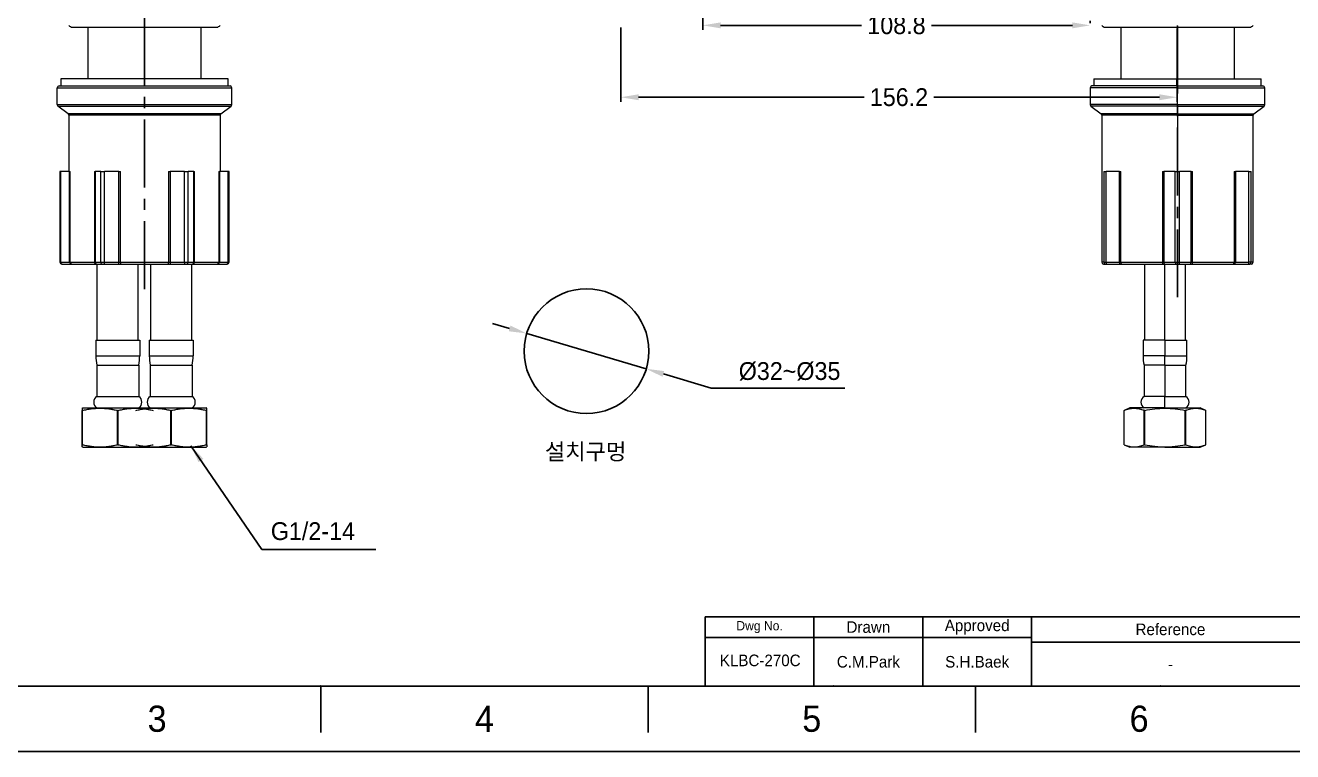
# Model space of a CAD drawing. Extents: x 13676 to 14719, y -16741 to -16132.
# Drawn here: x 14158.6 to 14514.4, y -16740.7 to -16536.8 of the extents above; entities that cross this region are included whole.
import ezdxf

# ---------------------------------------------------------------- set-up
doc = ezdxf.new("R2010")
doc.units = 0
doc.header["$MEASUREMENT"] = 0
doc.linetypes.add('CENTER2', pattern=[28.575, 19.05, -3.175, 3.175, -3.175])
doc.layers.get('0').update_dxf_attribs({"color": 3, "linetype": 'CONTINUOUS'})
doc.layers.get('DEFPOINTS').update_dxf_attribs({"linetype": 'CONTINUOUS'})
for name, color, linetype in [('CENTER', 1, 'CENTER2'), ('FORM', 7, 'CONTINUOUS'), ('TEXT', 2, 'CONTINUOUS')]:
    doc.layers.add(name, color=color, linetype=linetype)
doc.layers.add('DIM_', color=6, linetype='CONTINUOUS', lineweight=9)
doc.styles.get("Standard").update_dxf_attribs({"font": 'Gulim.ttf'})
doc.dimstyles.new('사본(2) STANDARD', dxfattribs={"dimscale": 0, "dimtxt": 5, "dimasz": 5, "dimexe": 1.25, "dimexo": 0.625, "dimgap": 1.5, "dimtad": 3, "dimtih": 1, "dimtoh": 1, "dimdec": 1, "dimzin": 9, "dimdsep": 46, "dimtxsty": 'Standard', "dimcen": 2.5, "dimclrd": 5, "dimclre": 5, "dimclrt": 5, "dimadec": 0, "dimazin": 0, "dimtfac": 1, "dimtdec": 1, "dimtmove": 0, "dimatfit": 3, "dimfxl": 1.25, "dimtfill": 1, "dimtolj": 1, "dimtzin": 0, "dimarcsym": 0})

# ---------------------------------------------------------------- blocks, each defined once
blk = doc.blocks.new('*D47')
at = {"layer": 'DEFPOINTS', "color": 0, "transparency": 16777216}
for p in [(14299.4, -16623.31), (14332.96, -16633.24)]:
    blk.add_point(p, dxfattribs=at)
at = {"layer": 'DIM_', "color": 5, "lineweight": -2, "transparency": 16777216}
for p, q in [((14294.6, -16621.89), (14289.81, -16620.47)), ((14299.4, -16623.31), (14332.96, -16633.24)), ((14351.17, -16638.64), (14337.75, -16634.66)), ((14388.71, -16638.64), (14351.17, -16638.64))]:
    blk.add_line(p, q, dxfattribs=at)
at = {"layer": 'DIM_', "color": 5, "transparency": 16777216}
for points in [[(14294.84, -16621.09), (14294.37, -16622.69), (14299.4, -16623.31)], [(14337.99, -16633.86), (14337.51, -16635.46), (14332.96, -16633.24)]]:
    blk.add_solid(points, dxfattribs=at)
at = {"layer": 'DIM_', "color": 5, "transparency": 16777216, "insert": (14373.19, -16633.95), "char_height": 5, "attachment_point": 5, "bg_fill": 3, "box_fill_scale": 1.25, "bg_fill_color": 256, "bg_fill_true_color": 13158600, "bg_fill_transparency": 0}
blk.add_mtext('\\A1;%%C32~%%C35', dxfattribs=at)
blk = doc.blocks.new('*D49')
at = {"layer": 'DEFPOINTS', "color": 0, "transparency": 16777216}
for p in [(14325.78, -16536.83), (14482.02, -16537.08), (14482.02, -16557.01)]:
    blk.add_point(p, dxfattribs=at)
at = {"layer": 'DIM_', "color": 5, "lineweight": -2, "transparency": 16777216}
for p, q in [((14325.78, -16537.45), (14325.78, -16558.26)), ((14482.02, -16537.7), (14482.02, -16558.26)), ((14330.78, -16557.01), (14394.11, -16557.01)), ((14477.02, -16557.01), (14413.69, -16557.01))]:
    blk.add_line(p, q, dxfattribs=at)
at = {"layer": 'DIM_', "color": 5, "transparency": 16777216}
for points in [[(14330.78, -16556.18), (14330.78, -16557.84), (14325.78, -16557.01)], [(14477.02, -16556.18), (14477.02, -16557.84), (14482.02, -16557.01)]]:
    blk.add_solid(points, dxfattribs=at)
at = {"layer": 'DIM_', "color": 5, "transparency": 16777216, "insert": (14403.9, -16557.01), "char_height": 5, "attachment_point": 5, "bg_fill": 3, "box_fill_scale": 1.25, "bg_fill_color": 256, "bg_fill_true_color": 13158600, "bg_fill_transparency": 0}
blk.add_mtext('\\A1;156.2', dxfattribs=at)
blk = doc.blocks.new('*D52')
at = {"layer": 'DEFPOINTS', "color": 0, "transparency": 16777216}
for p in [(14348.8, -16428.5), (14457.58, -16536.83), (14457.58, -16536.83)]:
    blk.add_point(p, dxfattribs=at)
at = {"layer": 'DIM_', "color": 5, "lineweight": -2, "transparency": 16777216}
for p, q in [((14348.8, -16429.13), (14348.8, -16538.08)), ((14457.58, -16536.2), (14457.58, -16535.58)), ((14353.8, -16536.83), (14393.37, -16536.83)), ((14452.58, -16536.83), (14413.02, -16536.83))]:
    blk.add_line(p, q, dxfattribs=at)
at = {"layer": 'DIM_', "color": 5, "transparency": 16777216}
for points in [[(14353.8, -16536), (14353.8, -16537.66), (14348.8, -16536.83)], [(14452.58, -16536), (14452.58, -16537.66), (14457.58, -16536.83)]]:
    blk.add_solid(points, dxfattribs=at)
at = {"layer": 'DIM_', "color": 5, "transparency": 16777216, "insert": (14403.19, -16536.83), "char_height": 5, "attachment_point": 5, "bg_fill": 3, "box_fill_scale": 1.25, "bg_fill_color": 256, "bg_fill_true_color": 13158600, "bg_fill_transparency": 0}
blk.add_mtext('\\A1;108.8', dxfattribs=at)

msp = doc.modelspace()

# ---------------------------------------------------------------- linework, layer by layer
at = {"linetype": 'Continuous', "lineweight": 18}
for p, q in [((14171.85, -16537.33), (14212.35, -16537.33)), ((14176.2, -16537.33), (14176.2, -16551.83)), ((14208, -16551.83), (14208, -16537.33)), ((14461.83, -16537.33), (14482.03, -16537.33)), ((14466.18, -16537.33), (14466.18, -16551.83)), ((14482.03, -16537.33), (14502.33, -16537.33)), ((14497.98, -16537.33), (14497.98, -16551.83)), ((14168.1, -16553.83), (14216.1, -16553.83)), ((14168.1, -16553.83), (14216.1, -16553.83)), ((14215.6, -16551.83), (14168.6, -16551.83)), ((14168.6, -16551.83), (14168.6, -16553.83)), ((14215.6, -16551.83), (14215.6, -16551.83)), ((14215.6, -16553.83), (14215.6, -16551.83)), ((14482.08, -16553.83), (14458.08, -16553.83)), ((14482.08, -16553.83), (14458.08, -16553.83)), ((14458.58, -16551.83), (14481.88, -16551.83)), ((14458.58, -16551.83), (14458.58, -16553.83)), ((14481.88, -16551.83), (14505.58, -16551.83)), ((14482.08, -16553.83), (14506.08, -16553.83)), ((14482.08, -16553.83), (14506.08, -16553.83)), ((14505.58, -16553.83), (14505.58, -16551.83)), ((14167.6, -16559.08), (14167.6, -16554.33)), ((14216.6, -16559.08), (14216.6, -16554.33)), ((14457.58, -16554.33), (14457.58, -16559.08)), ((14506.58, -16559.08), (14506.58, -16554.33)), ((14170.65, -16561.68), (14167.79, -16559.48)), ((14213.54, -16561.68), (14216.4, -16559.48)), ((14457.78, -16559.48), (14460.64, -16561.68)), ((14503.53, -16561.68), (14506.39, -16559.48)), ((14170.85, -16562.08), (14170.85, -16577.83)), ((14213.35, -16562.08), (14213.35, -16577.83)), ((14460.83, -16562.08), (14460.83, -16603.33)), ((14503.33, -16603.33), (14503.33, -16562.08)), ((14168.37, -16577.83), (14168.37, -16603.33)), ((14168.58, -16577.83), (14168.37, -16577.83)), ((14171.08, -16577.83), (14168.58, -16577.83)), ((14171.08, -16577.83), (14171.27, -16577.83)), ((14178.02, -16577.83), (14178.29, -16577.83)), ((14179.81, -16577.83), (14178.29, -16577.83)), ((14179.81, -16577.83), (14180.87, -16577.83)), ((14184.89, -16577.83), (14180.87, -16577.83)), ((14184.89, -16577.83), (14185.35, -16577.83)), ((14198.85, -16577.83), (14199.31, -16577.83)), ((14203.32, -16577.83), (14199.31, -16577.83)), ((14203.32, -16577.83), (14204.39, -16577.83)), ((14205.91, -16577.83), (14204.39, -16577.83)), ((14205.91, -16577.83), (14206.17, -16577.83)), ((14212.92, -16577.83), (14213.12, -16577.83)), ((14215.62, -16577.83), (14213.12, -16577.83)), ((14215.83, -16577.83), (14215.62, -16577.83)), ((14215.83, -16603.33), (14215.83, -16577.83)), ((14461.4, -16577.83), (14462.02, -16577.83)), ((14461.4, -16577.83), (14461.4, -16603.33)), ((14465.79, -16577.83), (14462.02, -16577.83)), ((14465.79, -16577.83), (14466.16, -16577.83)), ((14477.85, -16577.83), (14478.27, -16577.83)), ((14481.47, -16577.83), (14478.27, -16577.83)), ((14481.47, -16577.83), (14482.7, -16577.83)), ((14485.89, -16577.83), (14482.7, -16577.83)), ((14485.89, -16577.83), (14486.31, -16577.83)), ((14498, -16577.83), (14498.38, -16577.83)), ((14502.14, -16577.83), (14498.38, -16577.83)), ((14502.14, -16577.83), (14502.77, -16577.83)), ((14502.77, -16603.33), (14502.77, -16577.83)), ((14168.97, -16603.83), (14168.87, -16603.83)), ((14168.97, -16603.83), (14171.47, -16603.83)), ((14171.47, -16603.83), (14171.76, -16603.83)), ((14171.76, -16603.83), (14178.35, -16603.83)), ((14178.35, -16603.83), (14178.75, -16603.83)), ((14178.75, -16603.83), (14180.27, -16603.83)), ((14178.85, -16612.98), (14178.85, -16603.83)), ((14180.27, -16603.83), (14180.8, -16603.83)), ((14180.8, -16603.83), (14184.82, -16603.83)), ((14184.82, -16603.83), (14185.51, -16603.83)), ((14185.51, -16603.83), (14198.69, -16603.83)), ((14190.35, -16612.98), (14190.35, -16603.83)), ((14193.85, -16612.98), (14193.85, -16603.83)), ((14198.69, -16603.83), (14199.38, -16603.83)), ((14199.38, -16603.83), (14203.39, -16603.83)), ((14203.39, -16603.83), (14203.93, -16603.83)), ((14203.93, -16603.83), (14205.44, -16603.83)), ((14205.35, -16612.98), (14205.35, -16603.83)), ((14205.44, -16603.83), (14205.84, -16603.83)), ((14205.84, -16603.83), (14212.43, -16603.83)), ((14212.43, -16603.83), (14212.72, -16603.83)), ((14212.72, -16603.83), (14215.22, -16603.83)), ((14215.33, -16603.83), (14215.22, -16603.83)), ((14461.33, -16603.83), (14461.9, -16603.83)), ((14461.9, -16603.83), (14462.21, -16603.83)), ((14462.21, -16603.83), (14465.97, -16603.83)), ((14465.97, -16603.83), (14466.54, -16603.83)), ((14466.54, -16603.83), (14477.95, -16603.83)), ((14472.83, -16603.83), (14472.83, -16612.98)), ((14477.95, -16603.83), (14478.58, -16603.83)), ((14478.58, -16603.83), (14481.77, -16603.83)), ((14481.77, -16603.83), (14482.39, -16603.83)), ((14482.39, -16603.83), (14485.59, -16603.83)), ((14484.33, -16612.98), (14484.33, -16603.83)), ((14485.59, -16603.83), (14486.21, -16603.83)), ((14486.21, -16603.83), (14497.63, -16603.83)), ((14497.63, -16603.83), (14498.19, -16603.83)), ((14498.19, -16603.83), (14501.95, -16603.83)), ((14501.95, -16603.83), (14502.27, -16603.83)), ((14502.83, -16603.83), (14502.27, -16603.83)), ((14178.85, -16625.21), (14178.85, -16612.98)), ((14190.35, -16625.21), (14190.35, -16612.98)), ((14193.85, -16625.21), (14193.85, -16612.98)), ((14205.35, -16625.21), (14205.35, -16612.98)), ((14472.83, -16612.98), (14472.83, -16625.21)), ((14484.33, -16625.21), (14484.33, -16612.98)), ((14178.45, -16625.21), (14190.75, -16625.21)), ((14178.45, -16625.21), (14178.45, -16629.57)), ((14190.75, -16625.21), (14190.75, -16629.57)), ((14193.45, -16625.21), (14193.45, -16629.57)), ((14193.45, -16625.21), (14205.75, -16625.21)), ((14205.75, -16625.21), (14205.75, -16629.57)), ((14478.58, -16625.21), (14472.43, -16625.21)), ((14472.43, -16625.21), (14472.43, -16629.57)), ((14478.58, -16625.21), (14484.73, -16625.21)), ((14484.73, -16629.57), (14484.73, -16625.21)), ((14178.73, -16632.21), (14190.47, -16632.21)), ((14178.73, -16632.21), (14178.73, -16640.99)), ((14190.47, -16632.21), (14190.47, -16640.99)), ((14193.73, -16632.21), (14193.73, -16640.99)), ((14193.73, -16632.21), (14205.47, -16632.21)), ((14205.47, -16632.21), (14205.47, -16640.99)), ((14472.71, -16632.21), (14472.71, -16640.99)), ((14478.58, -16632.21), (14472.71, -16632.21)), ((14478.58, -16632.21), (14484.45, -16632.21)), ((14484.45, -16640.99), (14484.45, -16632.21)), ((14178.73, -16640.99), (14190.47, -16640.99)), ((14193.73, -16640.99), (14205.47, -16640.99)), ((14478.58, -16640.99), (14472.71, -16640.99)), ((14478.58, -16640.99), (14484.45, -16640.99)), ((14174.6, -16644.28), (14174.77, -16644.21)), ((14174.68, -16644.9), (14174.6, -16644.9)), ((14174.6, -16654.53), (14174.6, -16644.9)), ((14174.68, -16654.53), (14174.68, -16644.9)), ((14174.77, -16644.21), (14192.1, -16644.21)), ((14184.52, -16654.53), (14184.52, -16644.9)), ((14184.68, -16644.9), (14184.52, -16644.9)), ((14184.68, -16654.53), (14184.68, -16644.9)), ((14192.1, -16644.21), (14209.43, -16644.21)), ((14199.52, -16654.53), (14199.52, -16644.9)), ((14199.68, -16644.9), (14199.52, -16644.9)), ((14199.68, -16654.53), (14199.68, -16644.9)), ((14209.6, -16644.28), (14209.43, -16644.21)), ((14209.52, -16654.53), (14209.52, -16644.9)), ((14209.6, -16644.9), (14209.52, -16644.9)), ((14209.6, -16654.53), (14209.6, -16644.9)), ((14468.75, -16644.21), (14467.08, -16644.9)), ((14467.08, -16654.53), (14467.08, -16644.9)), ((14467.08, -16644.9), (14467.08, -16644.9)), ((14467.08, -16654.53), (14467.08, -16644.9)), ((14478.58, -16644.21), (14468.75, -16644.21)), ((14472.9, -16644.9), (14472.76, -16644.9)), ((14472.76, -16654.53), (14472.76, -16644.9)), ((14472.9, -16654.53), (14472.9, -16644.9)), ((14478.58, -16644.21), (14488.41, -16644.21)), ((14484.26, -16654.53), (14484.26, -16644.9)), ((14484.4, -16644.9), (14484.26, -16644.9)), ((14484.4, -16654.53), (14484.4, -16644.9)), ((14490.08, -16644.9), (14488.41, -16644.21)), ((14490.08, -16654.53), (14490.08, -16644.9)), ((14490.08, -16644.9), (14490.08, -16644.9)), ((14174.68, -16654.53), (14174.6, -16654.53)), ((14174.77, -16655.21), (14174.6, -16655.14)), ((14174.77, -16655.21), (14192.1, -16655.21)), ((14184.68, -16654.53), (14184.52, -16654.53)), ((14192.1, -16655.21), (14209.43, -16655.21)), ((14199.68, -16654.53), (14199.52, -16654.53)), ((14209.43, -16655.21), (14209.6, -16655.14)), ((14209.6, -16654.53), (14209.52, -16654.53)), ((14467.08, -16654.53), (14468.75, -16655.21)), ((14467.08, -16654.53), (14467.08, -16654.53)), ((14478.58, -16655.21), (14468.75, -16655.21)), ((14472.9, -16654.53), (14472.76, -16654.53)), ((14478.58, -16655.21), (14488.41, -16655.21)), ((14484.4, -16654.53), (14484.26, -16654.53)), ((14488.41, -16655.21), (14490.08, -16654.53)), ((14490.08, -16654.53), (14490.08, -16654.53))]:
    msp.add_line(p, q, dxfattribs=at)
at = {"linetype": 'Continuous', "lineweight": 13}
for p, q in [((14192.1, -16537.33), (14192.1, -16551.83)), ((14215.6, -16553.83), (14215.6, -16551.83)), ((14481.88, -16553.83), (14481.88, -16551.83)), ((14482.08, -16553.83), (14482.08, -16554.33)), ((14167.6, -16554.33), (14216.6, -16554.33)), ((14482.08, -16554.33), (14457.58, -16554.33)), ((14482.08, -16559.08), (14482.08, -16554.33)), ((14482.08, -16554.33), (14506.58, -16554.33)), ((14167.6, -16559.08), (14216.6, -16559.08)), ((14167.79, -16559.48), (14216.4, -16559.48)), ((14482.08, -16559.08), (14457.58, -16559.08)), ((14482.08, -16559.48), (14457.78, -16559.48)), ((14482.08, -16559.48), (14482.08, -16559.08)), ((14482.08, -16559.08), (14506.58, -16559.08)), ((14482.08, -16559.48), (14506.39, -16559.48)), ((14482.08, -16561.68), (14482.08, -16559.48)), ((14213.54, -16561.68), (14170.65, -16561.68)), ((14213.35, -16562.08), (14170.85, -16562.08)), ((14482.08, -16561.68), (14460.64, -16561.68)), ((14482.08, -16562.08), (14460.83, -16562.08)), ((14482.08, -16561.68), (14503.53, -16561.68)), ((14482.08, -16562.08), (14482.08, -16561.68)), ((14482.08, -16562.08), (14482.08, -16577.83)), ((14482.08, -16562.08), (14503.33, -16562.08)), ((14168.58, -16603.33), (14168.58, -16577.83)), ((14171.08, -16603.33), (14171.08, -16577.83)), ((14171.27, -16603.33), (14171.27, -16577.83)), ((14178.02, -16577.83), (14178.02, -16603.33)), ((14178.29, -16577.83), (14178.29, -16603.33)), ((14179.81, -16603.33), (14179.81, -16577.83)), ((14180.87, -16603.33), (14180.87, -16577.83)), ((14184.89, -16603.33), (14184.89, -16577.83)), ((14185.35, -16603.33), (14185.35, -16577.83)), ((14198.85, -16577.83), (14198.85, -16603.33)), ((14199.31, -16577.83), (14199.31, -16603.33)), ((14203.32, -16603.33), (14203.32, -16577.83)), ((14204.39, -16603.33), (14204.39, -16577.83)), ((14205.91, -16603.33), (14205.91, -16577.83)), ((14206.17, -16603.33), (14206.17, -16577.83)), ((14212.92, -16577.83), (14212.92, -16603.33)), ((14213.12, -16577.83), (14213.12, -16603.33)), ((14215.62, -16603.33), (14215.62, -16577.83)), ((14462.02, -16603.33), (14462.02, -16577.83)), ((14465.79, -16603.33), (14465.79, -16577.83)), ((14466.16, -16603.33), (14466.16, -16577.83)), ((14477.85, -16577.83), (14477.85, -16603.33)), ((14478.27, -16577.83), (14478.27, -16603.33)), ((14481.47, -16603.33), (14481.47, -16577.83)), ((14482.7, -16603.33), (14482.7, -16577.83)), ((14485.89, -16603.33), (14485.89, -16577.83)), ((14486.31, -16603.33), (14486.31, -16577.83)), ((14498, -16577.83), (14498, -16603.33)), ((14498.38, -16577.83), (14498.38, -16603.33)), ((14502.14, -16603.33), (14502.14, -16577.83)), ((14168.37, -16603.33), (14168.58, -16603.33)), ((14168.58, -16603.33), (14171.08, -16603.33)), ((14171.08, -16603.33), (14171.27, -16603.33)), ((14171.27, -16603.33), (14178.02, -16603.33)), ((14178.02, -16603.33), (14178.29, -16603.33)), ((14178.29, -16603.33), (14179.81, -16603.33)), ((14179.81, -16603.33), (14180.87, -16603.33)), ((14180.87, -16603.33), (14184.89, -16603.33)), ((14184.89, -16603.33), (14185.35, -16603.33)), ((14185.35, -16603.33), (14198.85, -16603.33)), ((14198.85, -16603.33), (14199.31, -16603.33)), ((14199.31, -16603.33), (14203.32, -16603.33)), ((14203.32, -16603.33), (14204.39, -16603.33)), ((14204.39, -16603.33), (14205.91, -16603.33)), ((14205.91, -16603.33), (14206.17, -16603.33)), ((14206.17, -16603.33), (14212.92, -16603.33)), ((14212.92, -16603.33), (14213.12, -16603.33)), ((14213.12, -16603.33), (14215.62, -16603.33)), ((14215.83, -16603.33), (14215.62, -16603.33)), ((14461.4, -16603.33), (14460.83, -16603.33)), ((14461.4, -16603.33), (14462.02, -16603.33)), ((14462.02, -16603.33), (14465.79, -16603.33)), ((14465.79, -16603.33), (14466.16, -16603.33)), ((14466.16, -16603.33), (14477.85, -16603.33)), ((14477.85, -16603.33), (14478.27, -16603.33)), ((14478.27, -16603.33), (14481.47, -16603.33)), ((14478.58, -16612.98), (14478.58, -16603.83)), ((14481.47, -16603.33), (14482.7, -16603.33)), ((14482.7, -16603.33), (14485.89, -16603.33)), ((14485.89, -16603.33), (14486.31, -16603.33)), ((14486.31, -16603.33), (14498, -16603.33)), ((14498, -16603.33), (14498.38, -16603.33)), ((14498.38, -16603.33), (14502.14, -16603.33)), ((14502.77, -16603.33), (14502.14, -16603.33)), ((14503.33, -16603.33), (14502.77, -16603.33)), ((14478.58, -16625.21), (14478.58, -16612.98)), ((14478.58, -16625.21), (14478.58, -16629.57)), ((14178.45, -16629.57), (14190.75, -16629.57)), ((14193.45, -16629.57), (14205.75, -16629.57)), ((14478.58, -16629.57), (14472.43, -16629.57)), ((14478.58, -16629.57), (14484.73, -16629.57)), ((14478.58, -16632.21), (14478.58, -16629.57)), ((14478.58, -16632.21), (14478.58, -16640.99)), ((14478.58, -16644.21), (14478.58, -16640.99)), ((14478.58, -16644.28), (14478.58, -16644.21)), ((14478.58, -16655.21), (14478.58, -16655.14))]:
    msp.add_line(p, q, dxfattribs=at)
msp.add_circle((14316.18, -16628.28), 17.5)
at = {"linetype": 'Continuous', "lineweight": 18}
for centre, radius, start, end in [((14171.85, -16536.08), 1.25, 216.8704, 270), ((14212.35, -16536.08), 1.25, 270, 323.1296), ((14461.83, -16536.08), 1.25, 216.8704, 270), ((14502.33, -16536.08), 1.25, 270, 323.1296), ((14168.1, -16554.33), 0.5, 90, 180), ((14216.1, -16554.33), 0.5, 0, 90), ((14458.08, -16554.33), 0.5, 90, 180), ((14506.08, -16554.33), 0.5, 0, 90), ((14168.1, -16559.08), 0.5, 180, 232.4314), ((14216.1, -16559.08), 0.5, 307.5686, 0), ((14458.08, -16559.08), 0.5, 180, 232.4314), ((14506.08, -16559.08), 0.5, 307.5686, 0), ((14170.35, -16562.08), 0.5, 0, 52.4314), ((14213.85, -16562.08), 0.5, 127.5686, 180), ((14460.33, -16562.08), 0.5, 0, 52.4314), ((14503.83, -16562.08), 0.5, 127.5686, 180), ((14168.87, -16603.33), 0.5, 180, 270), ((14215.33, -16603.33), 0.5, 270, 0), ((14461.33, -16603.33), 0.5, 180, 270), ((14461.9, -16603.33), 0.5, 180, 270), ((14502.27, -16603.33), 0.5, 270, 0), ((14502.83, -16603.33), 0.5, 270, 0), ((14191.03, -16629.57), 12.59, 180, 192.1084), ((14178.16, -16629.57), 12.59, 347.8916, 0), ((14206.03, -16629.57), 12.59, 180, 192.1084), ((14193.16, -16629.57), 12.59, 347.8916, 0), ((14485.02, -16629.57), 12.59, 180, 192.1084), ((14472.15, -16629.57), 12.59, 347.8916, 0), ((14179.73, -16642.6), 1.9, 121.9344, 238.0656), ((14189.46, -16642.6), 1.9, 301.9344, 58.0656), ((14194.73, -16642.6), 1.9, 121.9344, 238.0656), ((14204.46, -16642.6), 1.9, 301.9344, 58.0656), ((14473.72, -16642.6), 1.9, 121.9344, 238.0656), ((14483.45, -16642.6), 1.9, 301.9344, 58.0656)]:
    msp.add_arc(centre, radius, start, end, dxfattribs=at)
at = {"linetype": 'Continuous', "lineweight": 13}
for centre, major_axis, ratio, start_param, end_param in [((14212.35, -16536.08), (0, 1.25), 0.999996, 3.141593, 4.068853), ((14482.03, -16536.08), (0, 1.25), 0.002846, 2.214332, 3.141641), ((14168.97, -16603.33), (0, 0.5), 0.787559, 1.570796, 3.141593), ((14171.47, -16603.33), (0, 0.5), 0.787559, 1.570796, 3.141593), ((14171.76, -16603.33), (0, 0.5), 0.979996, 1.570796, 3.141593), ((14178.35, -16603.33), (0, 0.5), 0.66235, 1.570796, 3.141593), ((14178.75, -16603.33), (0, 0.5), 0.927458, 1.570796, 3.141593), ((14180.27, -16603.33), (0, 0.5), 0.927458, 1.570796, 3.141593), ((14180.8, -16603.33), (0, 0.5), 0.139899, 3.141593, 4.712389), ((14184.82, -16603.33), (0, 0.5), 0.139899, 3.141593, 4.712389), ((14185.51, -16603.33), (0, 0.5), 0.317646, 1.570796, 3.141593), ((14198.69, -16603.33), (0, 0.5), 0.317646, 3.141593, 4.712389), ((14199.38, -16603.33), (0, 0.5), 0.139899, 1.570796, 3.141593), ((14203.39, -16603.33), (0, 0.5), 0.139899, 1.570796, 3.141593), ((14203.93, -16603.33), (0, 0.5), 0.927458, 3.141593, 4.712389), ((14205.44, -16603.33), (0, 0.5), 0.927458, 3.141593, 4.712389), ((14205.84, -16603.33), (0, 0.5), 0.66235, 3.141593, 4.712389), ((14212.43, -16603.33), (0, 0.5), 0.979996, 3.141593, 4.712389), ((14212.72, -16603.33), (0, 0.5), 0.787559, 3.141593, 4.712389), ((14215.22, -16603.33), (0, 0.5), 0.787559, 3.141593, 4.712389), ((14462.21, -16603.33), (0, 0.5), 0.373927, 1.570796, 3.141593), ((14465.97, -16603.33), (0, 0.5), 0.373927, 1.570796, 3.141593), ((14466.54, -16603.33), (0, 0.5), 0.749194, 1.570796, 3.141593), ((14477.95, -16603.33), (0, 0.5), 0.199015, 1.570796, 3.141593), ((14478.58, -16603.33), (0, 0.5), 0.616239, 1.570796, 3.141593), ((14481.77, -16603.33), (0, 0.5), 0.616239, 1.570796, 3.141593), ((14482.39, -16603.33), (0, 0.5), 0.616239, 3.141593, 4.712389), ((14485.59, -16603.33), (0, 0.5), 0.616239, 3.141593, 4.712389), ((14486.21, -16603.33), (0, 0.5), 0.199015, 3.141593, 4.712389), ((14497.63, -16603.33), (0, 0.5), 0.749194, 3.141593, 4.712389), ((14498.19, -16603.33), (0, 0.5), 0.373927, 3.141593, 4.712389), ((14501.95, -16603.33), (0, 0.5), 0.373927, 3.141593, 4.712389)]:
    msp.add_ellipse(centre, major_axis=major_axis, ratio=ratio, start_param=start_param, end_param=end_param, dxfattribs=at)
at = {"linetype": 'Continuous', "lineweight": 18}
for points, knots in [([(14174.6, -16644.28), (14174.6, -16644.28), (14174.6, -16644.3), (14174.6, -16644.35), (14174.6, -16644.4), (14174.6, -16644.56), (14174.6, -16644.71), (14174.6, -16644.9)], [0, 0, 0, 0, 0.25, 0.25, 0.5, 0.5, 1, 1, 1, 1]), ([(14174.68, -16644.9), (14175.09, -16644.8), (14175.5, -16644.72), (14176.31, -16644.57), (14176.72, -16644.5), (14177.54, -16644.39), (14177.95, -16644.35), (14178.76, -16644.3), (14179.17, -16644.28), (14180, -16644.28), (14180.41, -16644.3), (14181.23, -16644.35), (14181.64, -16644.39), (14182.26, -16644.47), (14182.46, -16644.5), (14182.77, -16644.55), (14182.88, -16644.57), (14183.08, -16644.6), (14183.6, -16644.7), (14184.11, -16644.8), (14184.52, -16644.9)], [0, 0, 0, 0, 0.125, 0.125, 0.25, 0.25, 0.375, 0.375, 0.5, 0.5, 0.625, 0.625, 0.75, 0.75, 0.8125, 0.8125, 0.84375, 0.84375, 0.875, 1, 1, 1, 1]), ([(14184.68, -16644.9), (14185.09, -16644.8), (14185.5, -16644.72), (14186.31, -16644.57), (14186.72, -16644.5), (14187.54, -16644.39), (14187.95, -16644.35), (14188.76, -16644.3), (14189.17, -16644.28), (14190, -16644.28), (14190.41, -16644.3), (14191.23, -16644.35), (14191.64, -16644.39), (14192.26, -16644.47), (14192.46, -16644.5), (14192.77, -16644.55), (14192.88, -16644.57), (14193.08, -16644.6), (14193.6, -16644.7), (14194.11, -16644.8), (14194.52, -16644.9)], [0, 0, 0, 0, 0.125, 0.125, 0.25, 0.25, 0.375, 0.375, 0.5, 0.5, 0.625, 0.625, 0.75, 0.75, 0.8125, 0.8125, 0.84375, 0.84375, 0.875, 1, 1, 1, 1]), ([(14189.68, -16644.9), (14190.09, -16644.8), (14190.5, -16644.72), (14191.31, -16644.57), (14191.72, -16644.5), (14192.54, -16644.39), (14192.95, -16644.35), (14193.76, -16644.3), (14194.17, -16644.28), (14195, -16644.28), (14195.41, -16644.3), (14196.23, -16644.35), (14196.64, -16644.39), (14197.26, -16644.47), (14197.46, -16644.5), (14197.77, -16644.55), (14197.88, -16644.57), (14198.08, -16644.6), (14198.6, -16644.7), (14199.11, -16644.8), (14199.52, -16644.9)], [0, 0, 0, 0, 0.125, 0.125, 0.25, 0.25, 0.375, 0.375, 0.5, 0.5, 0.625, 0.625, 0.75, 0.75, 0.8125, 0.8125, 0.84375, 0.84375, 0.875, 1, 1, 1, 1]), ([(14199.68, -16644.9), (14200.09, -16644.8), (14200.5, -16644.72), (14201.31, -16644.57), (14201.72, -16644.5), (14202.54, -16644.39), (14202.95, -16644.35), (14203.76, -16644.3), (14204.17, -16644.28), (14205, -16644.28), (14205.41, -16644.3), (14206.23, -16644.35), (14206.64, -16644.39), (14207.26, -16644.47), (14207.46, -16644.5), (14207.77, -16644.55), (14207.88, -16644.57), (14208.08, -16644.6), (14208.6, -16644.7), (14209.11, -16644.8), (14209.52, -16644.9)], [0, 0, 0, 0, 0.125, 0.125, 0.25, 0.25, 0.375, 0.375, 0.5, 0.5, 0.625, 0.625, 0.75, 0.75, 0.8125, 0.8125, 0.84375, 0.84375, 0.875, 1, 1, 1, 1]), ([(14209.6, -16644.9), (14209.6, -16644.71), (14209.6, -16644.56), (14209.6, -16644.4), (14209.6, -16644.35), (14209.6, -16644.3), (14209.6, -16644.28), (14209.6, -16644.28)], [0, 0, 0, 0, 0.5, 0.5, 0.75, 0.75, 1, 1, 1, 1]), ([(14467.08, -16644.9), (14467.32, -16644.8), (14467.55, -16644.72), (14468.03, -16644.57), (14468.26, -16644.5), (14468.73, -16644.39), (14468.97, -16644.35), (14469.44, -16644.3), (14469.68, -16644.28), (14470.15, -16644.28), (14470.39, -16644.3), (14470.86, -16644.35), (14471.1, -16644.39), (14471.46, -16644.47), (14471.58, -16644.5), (14471.76, -16644.55), (14471.81, -16644.57), (14471.93, -16644.6), (14472.23, -16644.7), (14472.53, -16644.8), (14472.76, -16644.9)], [0, 0, 0, 0, 0.125, 0.125, 0.25, 0.25, 0.375, 0.375, 0.5, 0.5, 0.625, 0.625, 0.75, 0.75, 0.8125, 0.8125, 0.84375, 0.84375, 0.875, 1, 1, 1, 1]), ([(14472.9, -16644.9), (14473.84, -16644.71), (14474.78, -16644.56), (14476.2, -16644.4), (14476.68, -16644.35), (14477.63, -16644.3), (14478.1, -16644.28), (14478.58, -16644.28)], [0, 0, 0, 0, 0.5, 0.5, 0.75, 0.75, 1, 1, 1, 1]), ([(14478.58, -16644.28), (14479.06, -16644.28), (14479.54, -16644.3), (14480.49, -16644.35), (14480.97, -16644.4), (14482.38, -16644.56), (14483.32, -16644.71), (14484.26, -16644.9)], [0, 0, 0, 0, 0.25, 0.25, 0.5, 0.5, 1, 1, 1, 1]), ([(14484.4, -16644.9), (14484.64, -16644.8), (14484.87, -16644.72), (14485.35, -16644.57), (14485.58, -16644.5), (14486.05, -16644.39), (14486.29, -16644.35), (14486.76, -16644.3), (14487, -16644.28), (14487.47, -16644.28), (14487.71, -16644.3), (14488.18, -16644.35), (14488.42, -16644.39), (14488.78, -16644.47), (14488.9, -16644.5), (14489.08, -16644.55), (14489.14, -16644.57), (14489.25, -16644.6), (14489.55, -16644.7), (14489.85, -16644.8), (14490.08, -16644.9)], [0, 0, 0, 0, 0.125, 0.125, 0.25, 0.25, 0.375, 0.375, 0.5, 0.5, 0.625, 0.625, 0.75, 0.75, 0.8125, 0.8125, 0.84375, 0.84375, 0.875, 1, 1, 1, 1]), ([(14174.6, -16655.14), (14174.6, -16655.14), (14174.6, -16655.13), (14174.6, -16655.08), (14174.6, -16655.03), (14174.6, -16654.87), (14174.6, -16654.72), (14174.6, -16654.53)], [0, 0, 0, 0, 0.25, 0.25, 0.5, 0.5, 1, 1, 1, 1]), ([(14174.68, -16654.53), (14175.09, -16654.62), (14175.5, -16654.71), (14176.31, -16654.86), (14176.72, -16654.93), (14177.54, -16655.03), (14177.95, -16655.08), (14178.76, -16655.13), (14179.17, -16655.14), (14180, -16655.14), (14180.41, -16655.13), (14181.23, -16655.08), (14181.64, -16655.04), (14182.26, -16654.96), (14182.46, -16654.93), (14182.77, -16654.88), (14182.88, -16654.86), (14183.08, -16654.83), (14183.6, -16654.73), (14184.11, -16654.62), (14184.52, -16654.53)], [0, 0, 0, 0, 0.125, 0.125, 0.25, 0.25, 0.375, 0.375, 0.5, 0.5, 0.625, 0.625, 0.75, 0.75, 0.8125, 0.8125, 0.84375, 0.84375, 0.875, 1, 1, 1, 1]), ([(14184.68, -16654.53), (14185.09, -16654.62), (14185.5, -16654.71), (14186.31, -16654.86), (14186.72, -16654.93), (14187.54, -16655.03), (14187.95, -16655.08), (14188.76, -16655.13), (14189.17, -16655.14), (14190, -16655.14), (14190.41, -16655.13), (14191.23, -16655.08), (14191.64, -16655.04), (14192.26, -16654.96), (14192.46, -16654.93), (14192.77, -16654.88), (14192.88, -16654.86), (14193.08, -16654.83), (14193.6, -16654.73), (14194.11, -16654.62), (14194.52, -16654.53)], [0, 0, 0, 0, 0.125, 0.125, 0.25, 0.25, 0.375, 0.375, 0.5, 0.5, 0.625, 0.625, 0.75, 0.75, 0.8125, 0.8125, 0.84375, 0.84375, 0.875, 1, 1, 1, 1]), ([(14189.68, -16654.53), (14190.09, -16654.62), (14190.5, -16654.71), (14191.31, -16654.86), (14191.72, -16654.93), (14192.54, -16655.03), (14192.95, -16655.08), (14193.76, -16655.13), (14194.17, -16655.14), (14195, -16655.14), (14195.41, -16655.13), (14196.23, -16655.08), (14196.64, -16655.04), (14197.26, -16654.96), (14197.46, -16654.93), (14197.77, -16654.88), (14197.88, -16654.86), (14198.08, -16654.83), (14198.6, -16654.73), (14199.11, -16654.62), (14199.52, -16654.53)], [0, 0, 0, 0, 0.125, 0.125, 0.25, 0.25, 0.375, 0.375, 0.5, 0.5, 0.625, 0.625, 0.75, 0.75, 0.8125, 0.8125, 0.84375, 0.84375, 0.875, 1, 1, 1, 1]), ([(14199.68, -16654.53), (14200.09, -16654.62), (14200.5, -16654.71), (14201.31, -16654.86), (14201.72, -16654.93), (14202.54, -16655.03), (14202.95, -16655.08), (14203.76, -16655.13), (14204.17, -16655.14), (14205, -16655.14), (14205.41, -16655.13), (14206.23, -16655.08), (14206.64, -16655.04), (14207.26, -16654.96), (14207.46, -16654.93), (14207.77, -16654.88), (14207.88, -16654.86), (14208.08, -16654.83), (14208.6, -16654.73), (14209.11, -16654.62), (14209.52, -16654.53)], [0, 0, 0, 0, 0.125, 0.125, 0.25, 0.25, 0.375, 0.375, 0.5, 0.5, 0.625, 0.625, 0.75, 0.75, 0.8125, 0.8125, 0.84375, 0.84375, 0.875, 1, 1, 1, 1]), ([(14209.6, -16654.53), (14209.6, -16654.72), (14209.6, -16654.87), (14209.6, -16655.03), (14209.6, -16655.08), (14209.6, -16655.13), (14209.6, -16655.14), (14209.6, -16655.14)], [0, 0, 0, 0, 0.5, 0.5, 0.75, 0.75, 1, 1, 1, 1]), ([(14467.08, -16654.53), (14467.32, -16654.62), (14467.55, -16654.71), (14468.03, -16654.86), (14468.26, -16654.93), (14468.73, -16655.03), (14468.97, -16655.08), (14469.44, -16655.13), (14469.68, -16655.14), (14470.15, -16655.14), (14470.39, -16655.13), (14470.86, -16655.08), (14471.1, -16655.04), (14471.46, -16654.96), (14471.58, -16654.93), (14471.76, -16654.88), (14471.81, -16654.86), (14471.93, -16654.83), (14472.23, -16654.73), (14472.53, -16654.62), (14472.76, -16654.53)], [0, 0, 0, 0, 0.125, 0.125, 0.25, 0.25, 0.375, 0.375, 0.5, 0.5, 0.625, 0.625, 0.75, 0.75, 0.8125, 0.8125, 0.84375, 0.84375, 0.875, 1, 1, 1, 1]), ([(14472.9, -16654.53), (14473.84, -16654.72), (14474.78, -16654.87), (14476.2, -16655.03), (14476.68, -16655.08), (14477.63, -16655.13), (14478.1, -16655.14), (14478.58, -16655.14)], [0, 0, 0, 0, 0.5, 0.5, 0.75, 0.75, 1, 1, 1, 1]), ([(14478.58, -16655.14), (14479.06, -16655.14), (14479.54, -16655.13), (14480.49, -16655.08), (14480.97, -16655.03), (14482.38, -16654.87), (14483.32, -16654.72), (14484.26, -16654.53)], [0, 0, 0, 0, 0.25, 0.25, 0.5, 0.5, 1, 1, 1, 1]), ([(14484.4, -16654.53), (14484.64, -16654.62), (14484.87, -16654.71), (14485.35, -16654.86), (14485.58, -16654.93), (14486.05, -16655.03), (14486.29, -16655.08), (14486.76, -16655.13), (14487, -16655.14), (14487.47, -16655.14), (14487.71, -16655.13), (14488.18, -16655.08), (14488.42, -16655.04), (14488.78, -16654.96), (14488.9, -16654.93), (14489.08, -16654.88), (14489.14, -16654.86), (14489.25, -16654.83), (14489.55, -16654.73), (14489.85, -16654.62), (14490.08, -16654.53)], [0, 0, 0, 0, 0.125, 0.125, 0.25, 0.25, 0.375, 0.375, 0.5, 0.5, 0.625, 0.625, 0.75, 0.75, 0.8125, 0.8125, 0.84375, 0.84375, 0.875, 1, 1, 1, 1])]:
    msp.add_open_spline(points, degree=3, knots=knots, dxfattribs=at)
at = {"layer": 'CENTER'}
for p, q in [((14482.08, -16613.15), (14482.08, -16360.97)), ((14192.1, -16363.23), (14192.1, -16613.48))]:
    msp.add_line(p, q, dxfattribs=at)
at = {"layer": 'FORM'}
for p, q in [((14349.5, -16702.81), (14701.04, -16702.81)), ((14349.5, -16702.81), (14349.5, -16722.3)), ((14380.04, -16702.81), (14380.04, -16722.3)), ((14410.58, -16722.3), (14410.58, -16702.81)), ((14441.12, -16722.3), (14441.12, -16702.81)), ((14441.12, -16708.66), (14349.5, -16708.66)), ((14441.12, -16709.96), (14623.06, -16709.96)), ((13965.91, -16722.3), (14701.04, -16722.3)), ((14241.58, -16722.3), (14241.58, -16735.3)), ((14333.47, -16722.3), (14333.47, -16735.3)), ((14425.37, -16722.3), (14425.37, -16735.3))]:
    msp.add_line(p, q, dxfattribs=at)
msp.add_lwpolyline([(13947.53, -16194.85), (14719.42, -16194.85), (14719.42, -16740.68), (13947.53, -16740.68)], close=True, dxfattribs=at)
for p in [(14410.58, -16708.66), (14241.58, -16722.3), (14385.46, -16722.3), (14477.35, -16722.3)]:
    msp.add_point(p, dxfattribs=at)

# ---------------------------------------------------------------- texts
at = {"layer": 'DIM_', "insert": (14304.51, -16654.2), "char_height": 4.55, "attachment_point": 1}
msp.add_mtext_dynamic_manual_height_columns('설치구멍', width=28.1224, gutter_width=12.5, heights=[0], dxfattribs=at)
at = {"layer": 'DIM_', "color": 5, "insert": (14227.55, -16676.29), "char_height": 5, "attachment_point": 1}
msp.add_mtext_dynamic_manual_height_columns('G1/2-14', width=28.1224, gutter_width=12.5, heights=[0], dxfattribs=at)
at = {"layer": 'FORM', "char_height": 7.35, "attachment_point": 5}
for s, insert in [('3', (14195.64, -16731.49)), ('4', (14287.53, -16731.49)), ('5', (14379.42, -16731.49)), ('6', (14471.31, -16731.49))]:
    msp.add_mtext_dynamic_manual_height_columns(s, width=64.98, gutter_width=16.25, heights=[0], dxfattribs=dict(at, insert=insert))
at = {"layer": 'TEXT', "attachment_point": 5}
for s, width, heights, insert, char_height in [('Approved', 30.5406, [0], (14425.85, -16705.73), 3.249), ('Dwg No.', 30.5406, [0], (14364.77, -16705.73), 2.599), ('Drawn', 30.5406, [0], (14395.31, -16705.73), 3.249), ('Reference', 77.976, [0], (14480.11, -16706.38), 3.249), ('KLBC-270C', 3.249, [6.14], (14364.95, -16715.09), 3.249), ('C.M.Park', 30.5406, [0], (14395.31, -16715.48), 3.249), ('S.H.Baek', 30.5406, [0], (14425.85, -16715.48), 3.249), ('-', 77.976, [0], (14480.11, -16716.13), 3.25)]:
    msp.add_mtext_dynamic_manual_height_columns(s, width=width, gutter_width=16.25, heights=heights, dxfattribs=dict(at, insert=insert, char_height=char_height))

# ---------------------------------------------------------------- leaders
at = {"layer": 'DIM_'}
msp.add_leader([(14205.13, -16654.83), (14225.06, -16683.98), (14257.04, -16683.98)], dimstyle='사본(2) STANDARD', override={"dimscale": 1, "dimgap": 2}, dxfattribs=at)

# ---------------------------------------------------------------- next in the draw order: dimensions: what is measured, and where the dimension line sits
dim = msp.add_linear_dim(base=(14482.02, -16557.01), p1=(14325.78, -16536.83), p2=(14482.02, -16537.08), dimstyle='사본(2) STANDARD', override={"dimscale": 1, "dimtad": 0}, dxfattribs=at)
dim.commit()
dim.dimension.update_dxf_attribs({"geometry": '*D49', "text_midpoint": (14403.9, -16557.01)})
dim = msp.add_diameter_dim_2p(p1=(14299.4, -16623.31), p2=(14332.96, -16633.24), text='%%C32~%%C35', dimstyle='사본(2) STANDARD', override={"dimscale": 1, "dimgap": 2}, dxfattribs=at)
dim.commit()
dim.dimension.update_dxf_attribs({"geometry": '*D47', "text_midpoint": (14373.19, -16638.64), "dimtype": 163})

# ---------------------------------------------------------------- next in the draw order: dimensions: what is measured, and where the dimension line sits
dim = msp.add_linear_dim(base=(14457.58, -16536.83), p1=(14348.8, -16428.5), p2=(14457.58, -16536.83), dimstyle='사본(2) STANDARD', override={"dimscale": 1, "dimtad": 0}, dxfattribs=at)
dim.commit()
dim.dimension.update_dxf_attribs({"geometry": '*D52', "text_midpoint": (14403.19, -16536.83)})

doc.saveas('drawing.dxf')
